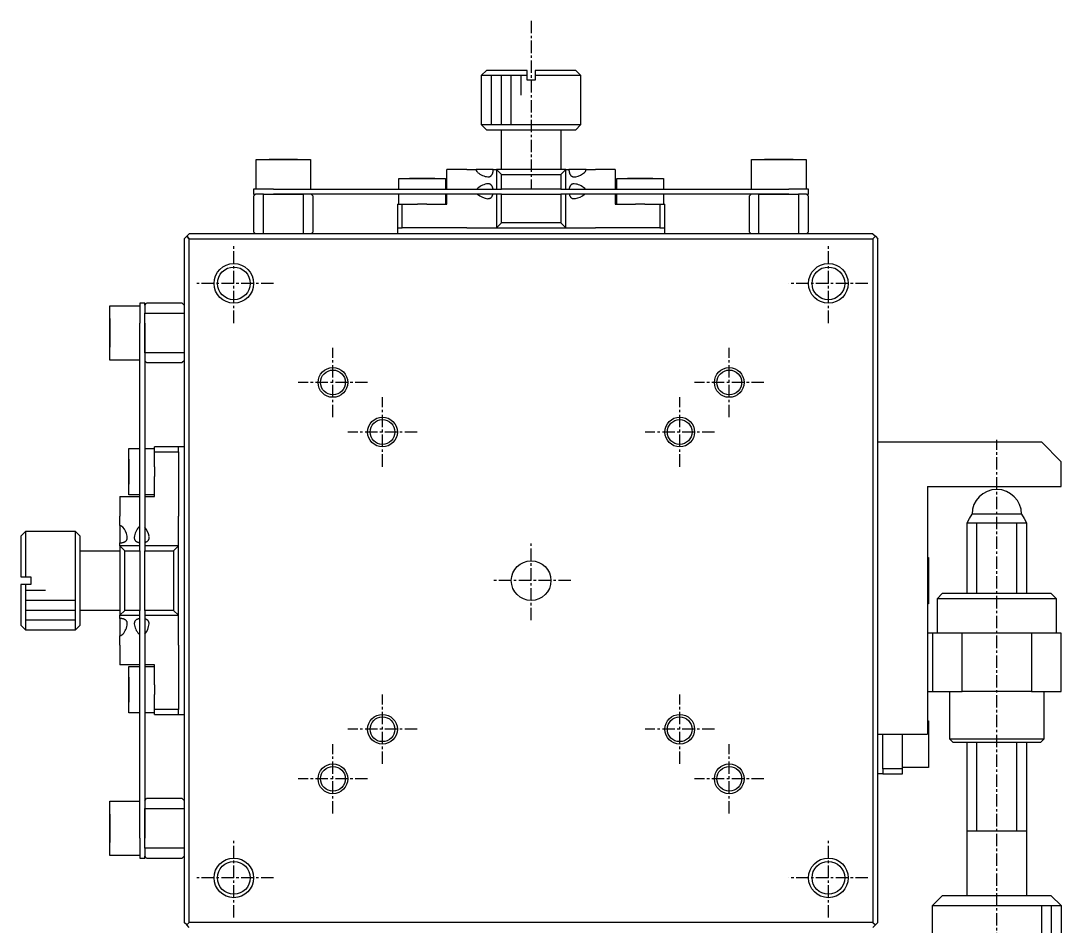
# Model space of a CAD drawing. Extents: x -21 to 335, y 10 to 258.
# Drawn here: x 172.5 to 277.5, y 114.1 to 205.5 of the extents above; entities that cross this region are included whole.
import ezdxf

# ---------------------------------------------------------------- set-up
doc = ezdxf.new("R2010")
doc.units = 0
doc.linetypes.add('CENTER', pattern=[2, 1.25, -0.25, 0.25, -0.25])
doc.layers.get('0').update_dxf_attribs({"linetype": 'CONTINUOUS'})
doc.layers.add('CENTER', color=1, linetype='CENTER')

msp = doc.modelspace()

# ---------------------------------------------------------------- linework, layer by layer
at = {"color": 7, "linetype": 'CONTINUOUS'}
for p, q in [((218.97, 200), (219.47, 200.5)), ((218.97, 200), (223.57, 200)), ((218.97, 195), (218.97, 200)), ((223.57, 200.5), (219.47, 200.5)), ((223.57, 200.5), (219.47, 200.5)), ((223.57, 200), (223.57, 200.5)), ((223.57, 199.5), (223.57, 200)), ((228.47, 200.5), (224.37, 200.5)), ((228.47, 200.5), (224.37, 200.5)), ((224.37, 200.5), (224.37, 200)), ((224.37, 200), (228.97, 200)), ((224.37, 200), (224.37, 199.5)), ((228.47, 200.5), (228.97, 200)), ((228.97, 200), (228.97, 195)), ((224.37, 199.5), (223.57, 199.5)), ((224.37, 199.5), (223.57, 199.5)), ((228.97, 195), (218.97, 195)), ((219.47, 194.5), (218.97, 195)), ((219.47, 194.5), (228.47, 194.5)), ((220.97, 190.5), (220.97, 194.5)), ((226.97, 194.5), (226.97, 190.5)), ((228.97, 195), (228.47, 194.5)), ((196.22, 191.5), (198.97, 191.5)), ((196.22, 191.5), (201.72, 191.5)), ((196.22, 188.5), (196.22, 191.5)), ((197.53, 191.5), (198.25, 191.5)), ((198.25, 191.5), (197.53, 191.5)), ((198.25, 191.5), (199.69, 191.5)), ((199.69, 191.5), (198.25, 191.5)), ((198.97, 191.5), (201.72, 191.5)), ((199.69, 191.5), (200.41, 191.5)), ((200.41, 191.5), (199.69, 191.5)), ((201.72, 191.5), (201.72, 188.5)), ((246.22, 191.5), (248.97, 191.5)), ((246.22, 191.5), (251.72, 191.5)), ((246.22, 188.5), (246.22, 191.5)), ((247.53, 191.5), (248.25, 191.5)), ((248.25, 191.5), (247.53, 191.5)), ((248.25, 191.5), (249.69, 191.5)), ((249.69, 191.5), (248.25, 191.5)), ((248.97, 191.5), (251.72, 191.5)), ((249.69, 191.5), (250.41, 191.5)), ((250.41, 191.5), (249.69, 191.5)), ((251.72, 191.5), (251.72, 188.5)), ((215.47, 188.5), (215.47, 190.5)), ((217.47, 190.5), (215.47, 190.5)), ((217.47, 190.5), (218.41, 190.5)), ((220.15, 190.5), (218.41, 190.5)), ((218.41, 190.5), (218.43, 190.39)), ((218.43, 190.39), (218.49, 190.3)), ((218.49, 190.3), (218.57, 190.21)), ((220.06, 190.04), (220.08, 190.07)), ((220.08, 190.07), (220.09, 190.1)), ((220.09, 190.1), (220.1, 190.13)), ((220.1, 190.16), (220.11, 190.19)), ((220.1, 190.13), (220.1, 190.16)), ((220.11, 190.19), (220.12, 190.21)), ((220.12, 190.24), (220.13, 190.27)), ((220.12, 190.21), (220.12, 190.24)), ((220.13, 190.3), (220.14, 190.33)), ((220.13, 190.27), (220.13, 190.3)), ((220.14, 190.4), (220.15, 190.43)), ((220.14, 190.36), (220.14, 190.4)), ((220.14, 190.33), (220.14, 190.36)), ((220.15, 190.5), (220.47, 190.5)), ((220.15, 190.47), (220.15, 190.5)), ((220.15, 190.43), (220.15, 190.47)), ((222.72, 190.5), (220.47, 190.5)), ((220.47, 190.5), (220.97, 190)), ((220.47, 190.5), (220.47, 188.5)), ((225.22, 190.5), (222.72, 190.5)), ((227.47, 190.5), (225.22, 190.5)), ((226.97, 190), (227.47, 190.5)), ((227.47, 188.5), (227.47, 190.5)), ((227.47, 190.5), (227.79, 190.5)), ((229.53, 190.5), (227.79, 190.5)), ((227.79, 190.5), (227.79, 190.47)), ((227.79, 190.47), (227.79, 190.43)), ((227.79, 190.43), (227.79, 190.4)), ((227.79, 190.4), (227.8, 190.37)), ((227.8, 190.37), (227.8, 190.34)), ((227.8, 190.34), (227.8, 190.31)), ((227.8, 190.31), (227.81, 190.27)), ((227.81, 190.27), (227.81, 190.24)), ((227.81, 190.24), (227.82, 190.21)), ((227.82, 190.21), (227.83, 190.18)), ((227.83, 190.18), (227.83, 190.16)), ((227.83, 190.16), (227.84, 190.13)), ((227.84, 190.13), (227.85, 190.1)), ((227.85, 190.1), (227.86, 190.07)), ((227.86, 190.07), (227.87, 190.04)), ((229.36, 190.2), (229.45, 190.3)), ((229.45, 190.3), (229.51, 190.39)), ((229.51, 190.39), (229.53, 190.5)), ((229.53, 190.5), (230.47, 190.5)), ((232.47, 190.5), (230.47, 190.5)), ((232.47, 190.5), (232.47, 188.5)), ((210.62, 189.6), (215.32, 189.6)), ((210.62, 189.6), (212.97, 189.6)), ((210.62, 188.5), (210.62, 189.6)), ((211.7, 189.6), (212.33, 189.6)), ((212.33, 189.6), (211.7, 189.6)), ((212.33, 189.6), (213.6, 189.6)), ((213.6, 189.6), (212.33, 189.6)), ((212.97, 189.6), (215.32, 189.6)), ((213.6, 189.6), (214.24, 189.6)), ((214.24, 189.6), (213.6, 189.6)), ((215.32, 189.6), (215.32, 188.5)), ((219.61, 189.05), (219.48, 189.04)), ((219.61, 189.75), (219.65, 189.75)), ((219.63, 189.05), (219.61, 189.05)), ((219.67, 189.05), (219.63, 189.05)), ((219.65, 189.75), (219.69, 189.75)), ((219.7, 189.04), (219.67, 189.05)), ((219.69, 189.75), (219.73, 189.76)), ((219.74, 189.04), (219.7, 189.04)), ((219.73, 189.76), (219.77, 189.77)), ((219.77, 189.03), (219.74, 189.04)), ((219.77, 189.77), (219.8, 189.78)), ((219.8, 189.02), (219.77, 189.03)), ((219.8, 189.78), (219.84, 189.8)), ((219.83, 189.01), (219.8, 189.02)), ((219.86, 188.99), (219.83, 189.01)), ((219.84, 189.8), (219.86, 189.81)), ((219.86, 189.81), (219.89, 189.82)), ((219.89, 189.82), (219.91, 189.84)), ((219.91, 189.84), (219.93, 189.86)), ((219.93, 189.86), (219.95, 189.88)), ((219.95, 189.88), (219.97, 189.9)), ((219.97, 189.9), (219.99, 189.92)), ((219.99, 189.92), (220.01, 189.94)), ((220.01, 189.94), (220.02, 189.97)), ((220.02, 189.97), (220.04, 189.99)), ((220.04, 189.99), (220.05, 190.02)), ((220.05, 190.02), (220.06, 190.04)), ((220.97, 190), (226.97, 190)), ((220.97, 188.5), (220.97, 190)), ((226.97, 190), (226.97, 188.5)), ((227.87, 190.04), (227.89, 190.02)), ((227.89, 190.02), (227.9, 189.99)), ((227.9, 189.99), (227.92, 189.96)), ((227.92, 189.96), (227.93, 189.94)), ((227.93, 189.94), (227.95, 189.92)), ((227.95, 189.92), (227.97, 189.89)), ((227.97, 189.89), (227.99, 189.87)), ((227.99, 189.87), (228.01, 189.85)), ((228.01, 189.85), (228.03, 189.84)), ((228.03, 189.84), (228.06, 189.82)), ((228.06, 189.82), (228.08, 189.81)), ((228.08, 189.81), (228.11, 189.79)), ((228.11, 189.01), (228.09, 189)), ((228.11, 189.79), (228.14, 189.78)), ((228.14, 189.02), (228.11, 189.01)), ((228.14, 189.78), (228.18, 189.77)), ((228.17, 189.03), (228.14, 189.02)), ((228.2, 189.04), (228.17, 189.03)), ((228.18, 189.77), (228.21, 189.76)), ((228.25, 189.04), (228.2, 189.04)), ((228.21, 189.76), (228.25, 189.75)), ((228.25, 189.75), (228.28, 189.75)), ((228.29, 189.05), (228.25, 189.04)), ((228.28, 189.75), (228.32, 189.75)), ((228.33, 189.05), (228.29, 189.05)), ((228.32, 189.75), (228.33, 189.75)), ((228.33, 189.75), (228.47, 189.76)), ((232.62, 189.6), (237.32, 189.6)), ((232.62, 189.6), (234.97, 189.6)), ((232.62, 188.5), (232.62, 189.6)), ((233.7, 189.6), (234.33, 189.6)), ((234.33, 189.6), (233.7, 189.6)), ((234.33, 189.6), (235.6, 189.6)), ((235.6, 189.6), (234.33, 189.6)), ((234.97, 189.6), (237.32, 189.6)), ((235.6, 189.6), (236.24, 189.6)), ((236.24, 189.6), (235.6, 189.6)), ((237.32, 189.6), (237.32, 188.5)), ((195.97, 188.5), (195.97, 188)), ((197.97, 188.5), (195.97, 188.5)), ((195.97, 187.8), (196.17, 188)), ((195.97, 188), (196.17, 188)), ((196.97, 188), (196.17, 188)), ((196.97, 184), (196.97, 188)), ((196.97, 188), (197.97, 188)), ((196.97, 188), (197.97, 188)), ((197.97, 188.5), (220.92, 188.5)), ((197.97, 188), (200.97, 188)), ((200.97, 188), (197.97, 188)), ((200.97, 188), (200.97, 184)), ((220.92, 188), (200.97, 188)), ((201.77, 188), (201.97, 187.8)), ((210.62, 187), (210.62, 188)), ((215.32, 188), (215.32, 187)), ((215.47, 187), (215.47, 188)), ((219.89, 188.98), (219.86, 188.99)), ((219.91, 188.96), (219.89, 188.98)), ((219.93, 188.94), (219.91, 188.96)), ((219.95, 188.92), (219.93, 188.94)), ((219.97, 188.9), (219.95, 188.92)), ((219.99, 188.88), (219.97, 188.9)), ((220.01, 188.86), (219.99, 188.88)), ((220.02, 188.84), (220.01, 188.86)), ((220.04, 188.81), (220.02, 188.84)), ((220.05, 188.79), (220.04, 188.81)), ((220.06, 188.76), (220.05, 188.79)), ((220.07, 188.74), (220.06, 188.76)), ((220.08, 188.71), (220.07, 188.74)), ((220.09, 188.68), (220.08, 188.71)), ((220.1, 188.66), (220.09, 188.68)), ((220.11, 188.63), (220.1, 188.66)), ((220.1, 187.94), (220.11, 187.97)), ((220.12, 188.6), (220.11, 188.63)), ((220.11, 187.97), (220.12, 188)), ((220.12, 188.56), (220.12, 188.6)), ((220.13, 188.53), (220.12, 188.56)), ((220.13, 188.5), (220.13, 188.53)), ((220.47, 188), (220.47, 184.6)), ((220.92, 188.5), (220.97, 188.5)), ((220.97, 188), (220.92, 188)), ((226.97, 188.5), (220.97, 188.5)), ((220.97, 188), (226.97, 188)), ((220.97, 185.1), (220.97, 188)), ((226.97, 188.5), (227.02, 188.5)), ((226.97, 188), (226.97, 185.1)), ((227.02, 188), (226.97, 188)), ((227.02, 188.5), (249.97, 188.5)), ((246.97, 188), (227.02, 188)), ((227.47, 184.6), (227.47, 188)), ((227.81, 188.52), (227.8, 188.5)), ((227.82, 188.57), (227.81, 188.55)), ((227.81, 188.55), (227.81, 188.52)), ((227.83, 188.63), (227.82, 188.6)), ((227.82, 188.6), (227.82, 188.57)), ((227.82, 188), (227.83, 187.97)), ((227.84, 188.66), (227.83, 188.63)), ((227.83, 187.97), (227.84, 187.94)), ((227.85, 188.69), (227.84, 188.66)), ((227.86, 188.72), (227.85, 188.69)), ((227.87, 188.74), (227.86, 188.72)), ((227.88, 188.77), (227.87, 188.74)), ((227.89, 188.79), (227.88, 188.77)), ((227.91, 188.82), (227.89, 188.79)), ((227.92, 188.84), (227.91, 188.82)), ((227.94, 188.87), (227.92, 188.84)), ((227.95, 188.89), (227.94, 188.87)), ((227.97, 188.91), (227.95, 188.89)), ((227.99, 188.93), (227.97, 188.91)), ((228.01, 188.95), (227.99, 188.93)), ((228.03, 188.97), (228.01, 188.95)), ((228.06, 188.98), (228.03, 188.97)), ((228.09, 189), (228.06, 188.98)), ((229.45, 188.5), (229.38, 188.58)), ((232.47, 188), (232.47, 187)), ((232.62, 187), (232.62, 188)), ((237.32, 188), (237.32, 187)), ((245.97, 187.8), (246.17, 188)), ((246.97, 184), (246.97, 188)), ((246.97, 188), (249.97, 188)), ((249.97, 188), (246.97, 188)), ((251.97, 188.5), (249.97, 188.5)), ((249.97, 188), (250.97, 188)), ((249.97, 188), (250.97, 188)), ((251.77, 188), (250.97, 188)), ((250.97, 188), (250.97, 184)), ((251.77, 188), (251.97, 187.8)), ((251.77, 188), (251.97, 188)), ((251.97, 188), (251.97, 188.5)), ((195.97, 187.8), (195.97, 184.2)), ((201.97, 184.2), (201.97, 187.8)), ((210.47, 187), (210.97, 187)), ((210.47, 187), (210.47, 184.6)), ((210.97, 184.6), (210.97, 187)), ((210.97, 187), (212.49, 187)), ((213.45, 187), (212.49, 187)), ((213.45, 187), (215.47, 187)), ((219.61, 187.55), (219.61, 187.55)), ((219.61, 187.55), (219.65, 187.55)), ((219.65, 187.55), (219.68, 187.55)), ((219.68, 187.55), (219.72, 187.56)), ((219.72, 187.56), (219.75, 187.57)), ((219.75, 187.57), (219.78, 187.58)), ((219.78, 187.58), (219.82, 187.59)), ((219.82, 187.59), (219.85, 187.6)), ((219.85, 187.6), (219.87, 187.61)), ((219.87, 187.61), (219.89, 187.63)), ((219.89, 187.63), (219.92, 187.64)), ((219.92, 187.64), (219.94, 187.66)), ((219.94, 187.66), (219.96, 187.68)), ((219.96, 187.68), (219.98, 187.7)), ((219.98, 187.7), (220, 187.73)), ((220, 187.73), (220.01, 187.75)), ((220.01, 187.75), (220.03, 187.77)), ((220.03, 187.77), (220.04, 187.8)), ((220.04, 187.8), (220.05, 187.82)), ((220.05, 187.82), (220.07, 187.85)), ((220.07, 187.85), (220.08, 187.88)), ((220.08, 187.88), (220.09, 187.91)), ((220.09, 187.91), (220.1, 187.94)), ((227.84, 187.94), (227.85, 187.91)), ((227.85, 187.91), (227.86, 187.88)), ((227.86, 187.88), (227.87, 187.85)), ((227.87, 187.85), (227.88, 187.83)), ((227.88, 187.83), (227.9, 187.8)), ((227.9, 187.8), (227.91, 187.77)), ((227.91, 187.77), (227.93, 187.75)), ((227.93, 187.75), (227.95, 187.72)), ((227.95, 187.72), (227.96, 187.7)), ((227.96, 187.7), (227.98, 187.68)), ((227.98, 187.68), (228.01, 187.66)), ((228.01, 187.66), (228.03, 187.64)), ((228.03, 187.64), (228.05, 187.62)), ((228.05, 187.62), (228.08, 187.61)), ((228.08, 187.61), (228.11, 187.59)), ((228.11, 187.59), (228.13, 187.58)), ((228.13, 187.58), (228.16, 187.57)), ((228.16, 187.57), (228.2, 187.56)), ((228.2, 187.56), (228.24, 187.56)), ((228.24, 187.56), (228.28, 187.55)), ((228.28, 187.55), (228.32, 187.55)), ((228.32, 187.55), (228.33, 187.55)), ((228.33, 187.55), (228.44, 187.56)), ((232.47, 187), (234.49, 187)), ((235.45, 187), (234.49, 187)), ((235.45, 187), (236.97, 187)), ((236.97, 187), (236.97, 184.6)), ((236.97, 187), (237.47, 187)), ((237.47, 184.6), (237.47, 187)), ((245.97, 187.8), (245.97, 184.2)), ((251.97, 184.2), (251.97, 187.8)), ((220.97, 185.1), (220.47, 184.6)), ((226.97, 185.1), (220.97, 185.1)), ((227.47, 184.6), (226.97, 185.1)), ((189.22, 183.75), (189.47, 184)), ((189.22, 183.75), (189.47, 184)), ((258.47, 184), (189.47, 184)), ((196.17, 184), (195.97, 184.2)), ((201.97, 184.2), (201.77, 184)), ((210.47, 184.6), (210.97, 184.6)), ((210.47, 184.6), (210.47, 184)), ((217.47, 184.6), (210.97, 184.6)), ((217.47, 184.6), (220.47, 184.6)), ((220.47, 184.6), (227.47, 184.6)), ((227.47, 184.6), (230.47, 184.6)), ((236.97, 184.6), (230.47, 184.6)), ((236.97, 184.6), (237.47, 184.6)), ((237.47, 184), (237.47, 184.6)), ((246.17, 184), (245.97, 184.2)), ((251.97, 184.2), (251.77, 184)), ((258.47, 184), (258.72, 183.75)), ((188.97, 183.5), (189.22, 183.75)), ((188.97, 183.5), (189.22, 183.75)), ((188.97, 183.5), (188.97, 114.5)), ((189.22, 183.75), (189.47, 183.5)), ((189.47, 183.5), (189.22, 183.75)), ((189.47, 114.5), (189.47, 183.5)), ((189.47, 183.5), (258.47, 183.5)), ((258.47, 183.5), (258.72, 183.75)), ((258.47, 183.5), (258.47, 114.5)), ((258.72, 183.75), (258.97, 183.5)), ((258.97, 114.5), (258.97, 183.5)), ((181.47, 174), (181.47, 176.75)), ((181.47, 171.25), (181.47, 176.75)), ((181.47, 176.75), (184.47, 176.75)), ((184.97, 177), (184.47, 177)), ((184.47, 177), (184.47, 175)), ((184.97, 176.8), (185.17, 177)), ((184.97, 176.8), (184.97, 177)), ((184.97, 176.8), (184.97, 176)), ((188.77, 177), (185.17, 177)), ((188.77, 177), (188.97, 176.8)), ((181.47, 174.72), (181.47, 175.44)), ((181.47, 175.44), (181.47, 174.72)), ((184.97, 176), (188.97, 176)), ((184.97, 175), (184.97, 176)), ((184.97, 175), (184.97, 176)), ((181.47, 173.28), (181.47, 174.72)), ((181.47, 174.72), (181.47, 173.28)), ((184.47, 152.05), (184.47, 175)), ((184.97, 172), (184.97, 175)), ((184.97, 175), (184.97, 172)), ((181.47, 171.25), (181.47, 174)), ((181.47, 172.56), (181.47, 173.28)), ((181.47, 173.28), (181.47, 172.56)), ((184.47, 171.25), (181.47, 171.25)), ((188.97, 172), (184.97, 172)), ((184.97, 172), (184.97, 152.05)), ((185.17, 171), (184.97, 171.2)), ((188.97, 171.2), (188.77, 171)), ((185.17, 171), (188.77, 171)), ((258.97, 163), (275.47, 163)), ((275.47, 163), (277.47, 161)), ((183.37, 160), (183.37, 162.35)), ((183.37, 157.65), (183.37, 162.35)), ((183.37, 162.35), (184.47, 162.35)), ((184.97, 162.35), (185.97, 162.35)), ((188.37, 162.5), (185.97, 162.5)), ((185.97, 162), (185.97, 162.5)), ((185.97, 162), (188.37, 162)), ((185.97, 160.48), (185.97, 162)), ((188.37, 162), (188.37, 162.5)), ((188.97, 162.5), (188.37, 162.5)), ((188.37, 162), (188.37, 155.5)), ((183.37, 160.64), (183.37, 161.27)), ((183.37, 161.27), (183.37, 160.64)), ((277.47, 158.5), (277.47, 161)), ((183.37, 159.36), (183.37, 160.64)), ((183.37, 160.64), (183.37, 159.36)), ((183.37, 157.65), (183.37, 160)), ((185.97, 160.48), (185.97, 159.52)), ((183.37, 158.73), (183.37, 159.36)), ((183.37, 159.36), (183.37, 158.73)), ((185.97, 157.5), (185.97, 159.52)), ((184.47, 157.65), (183.37, 157.65)), ((185.97, 157.65), (184.97, 157.65)), ((263.97, 158.5), (277.47, 158.5)), ((263.97, 158.5), (263.97, 133.5)), ((182.47, 157.5), (184.47, 157.5)), ((182.47, 157.5), (182.47, 155.5)), ((184.97, 157.5), (185.97, 157.5)), ((182.47, 154.56), (182.47, 155.5)), ((188.37, 152.5), (188.37, 155.5)), ((268.22, 155.27), (268.47, 155.7)), ((273.47, 155.7), (268.47, 155.7)), ((273.47, 155.7), (273.72, 155.27)), ((182.58, 154.54), (182.47, 154.56)), ((182.47, 154.56), (182.47, 152.82)), ((182.67, 154.48), (182.58, 154.54)), ((182.77, 154.39), (182.67, 154.48)), ((184.47, 154.48), (184.39, 154.41)), ((267.97, 154.83), (268.22, 155.27)), ((267.97, 154.83), (273.97, 154.83)), ((267.97, 147.7), (267.97, 154.83)), ((273.72, 155.27), (273.97, 154.83)), ((273.97, 154.83), (273.97, 147.7)), ((172.47, 153.5), (172.97, 154)), ((172.47, 153.5), (172.47, 149.4)), ((172.47, 153.5), (172.47, 149.4)), ((172.97, 149.4), (172.97, 154)), ((172.97, 154), (177.97, 154)), ((177.97, 154), (177.97, 144)), ((177.97, 154), (178.47, 153.5)), ((178.47, 144.5), (178.47, 153.5)), ((183.22, 153.36), (183.21, 153.5)), ((183.21, 153.28), (183.22, 153.31)), ((183.22, 153.35), (183.22, 153.36)), ((183.22, 153.31), (183.22, 153.35)), ((183.92, 153.36), (183.92, 153.32)), ((183.92, 153.32), (183.92, 153.28)), ((185.42, 153.36), (185.41, 153.47)), ((185.41, 153.27), (185.42, 153.31)), ((185.42, 153.35), (185.42, 153.36)), ((185.42, 153.31), (185.42, 153.35)), ((182.47, 152.82), (182.5, 152.82)), ((182.47, 152.5), (182.47, 152.82)), ((184.47, 152.5), (182.47, 152.5)), ((182.97, 152), (182.47, 152.5)), ((182.47, 152.5), (182.47, 150.25)), ((182.5, 152.82), (182.53, 152.82)), ((182.53, 152.82), (182.57, 152.82)), ((182.57, 152.82), (182.6, 152.83)), ((182.6, 152.83), (182.63, 152.83)), ((182.63, 152.83), (182.66, 152.83)), ((182.66, 152.83), (182.69, 152.84)), ((182.69, 152.84), (182.73, 152.84)), ((182.73, 152.84), (182.76, 152.85)), ((182.76, 152.85), (182.78, 152.86)), ((182.78, 152.86), (182.81, 152.86)), ((182.81, 152.86), (182.84, 152.87)), ((182.84, 152.87), (182.87, 152.88)), ((182.87, 152.88), (182.89, 152.89)), ((182.89, 152.89), (182.92, 152.9)), ((182.92, 152.9), (182.95, 152.92)), ((182.95, 152.92), (182.98, 152.93)), ((182.98, 152.93), (183.01, 152.95)), ((183.01, 152.95), (183.03, 152.96)), ((183.03, 152.96), (183.05, 152.98)), ((183.05, 152.98), (183.08, 153)), ((183.08, 153), (183.1, 153.02)), ((183.1, 153.02), (183.12, 153.04)), ((183.12, 153.04), (183.13, 153.07)), ((183.13, 153.07), (183.15, 153.09)), ((183.15, 153.09), (183.16, 153.11)), ((183.16, 153.11), (183.18, 153.14)), ((183.18, 153.14), (183.19, 153.18)), ((183.19, 153.18), (183.2, 153.21)), ((183.2, 153.21), (183.21, 153.24)), ((183.21, 153.24), (183.21, 153.28)), ((183.92, 153.28), (183.93, 153.23)), ((183.93, 153.23), (183.94, 153.2)), ((183.94, 153.2), (183.95, 153.17)), ((183.95, 153.17), (183.96, 153.14)), ((183.96, 153.14), (183.97, 153.12)), ((183.97, 153.12), (183.99, 153.09)), ((183.99, 153.09), (184, 153.07)), ((184, 153.07), (184.02, 153.04)), ((184.02, 153.04), (184.04, 153.02)), ((184.04, 153.02), (184.06, 153)), ((184.06, 153), (184.08, 152.99)), ((184.08, 152.99), (184.1, 152.97)), ((184.1, 152.97), (184.12, 152.95)), ((184.12, 152.95), (184.15, 152.94)), ((184.15, 152.94), (184.18, 152.92)), ((184.18, 152.92), (184.2, 152.91)), ((184.2, 152.91), (184.22, 152.9)), ((184.22, 152.9), (184.25, 152.89)), ((184.25, 152.89), (184.28, 152.88)), ((184.28, 152.88), (184.31, 152.87)), ((184.31, 152.87), (184.34, 152.86)), ((184.34, 152.86), (184.37, 152.85)), ((184.37, 152.85), (184.4, 152.85)), ((184.4, 152.85), (184.42, 152.84)), ((184.42, 152.84), (184.44, 152.84)), ((184.44, 152.84), (184.47, 152.83)), ((184.97, 152.85), (185, 152.86)), ((188.37, 152.5), (184.97, 152.5)), ((185, 152.86), (185.03, 152.87)), ((185.03, 152.87), (185.06, 152.88)), ((185.06, 152.88), (185.09, 152.89)), ((185.09, 152.89), (185.12, 152.9)), ((185.12, 152.9), (185.14, 152.91)), ((185.14, 152.91), (185.17, 152.93)), ((185.17, 152.93), (185.2, 152.94)), ((185.2, 152.94), (185.22, 152.96)), ((185.22, 152.96), (185.25, 152.98)), ((185.25, 152.98), (185.27, 153)), ((185.27, 153), (185.29, 153.02)), ((185.29, 153.02), (185.31, 153.04)), ((185.31, 153.04), (185.33, 153.06)), ((185.33, 153.06), (185.35, 153.08)), ((185.35, 153.08), (185.36, 153.11)), ((185.36, 153.11), (185.38, 153.14)), ((185.38, 153.14), (185.39, 153.16)), ((185.39, 153.16), (185.4, 153.19)), ((185.4, 153.19), (185.41, 153.23)), ((185.41, 153.23), (185.41, 153.27)), ((188.37, 152.5), (187.87, 152)), ((188.37, 145.5), (188.37, 152.5)), ((178.47, 152), (182.47, 152)), ((182.97, 152), (184.47, 152)), ((182.97, 146), (182.97, 152)), ((184.47, 152), (184.47, 152.05)), ((184.47, 152), (184.47, 146)), ((184.97, 152.05), (184.97, 152)), ((184.97, 146), (184.97, 152)), ((184.97, 152), (187.87, 152)), ((187.87, 152), (187.87, 146)), ((263.97, 151.35), (264.07, 151.35)), ((264.07, 151.35), (264.07, 149)), ((182.47, 150.25), (182.47, 147.75)), ((172.47, 149.4), (172.97, 149.4)), ((172.97, 149.4), (173.47, 149.4)), ((173.47, 149.4), (173.47, 148.6)), ((173.47, 149.4), (173.47, 148.6)), ((172.47, 148.6), (172.47, 144.5)), ((172.47, 148.6), (172.47, 144.5)), ((172.97, 148.6), (172.47, 148.6)), ((172.97, 144), (172.97, 148.6)), ((173.47, 148.6), (172.97, 148.6)), ((264.07, 149), (264.07, 146.65)), ((182.47, 147.75), (182.47, 145.5)), ((264.97, 147.2), (265.47, 147.7)), ((264.97, 147.2), (276.97, 147.2)), ((264.97, 143.7), (264.97, 147.2)), ((276.47, 147.7), (265.47, 147.7)), ((276.47, 147.7), (276.97, 147.2)), ((276.97, 147.2), (276.97, 143.7)), ((182.47, 146), (178.47, 146)), ((182.47, 145.5), (182.97, 146)), ((184.47, 146), (182.97, 146)), ((184.47, 145.95), (184.47, 146)), ((187.87, 146), (184.97, 146)), ((184.97, 146), (184.97, 145.95)), ((187.87, 146), (188.37, 145.5)), ((264.07, 146.65), (263.97, 146.65)), ((182.47, 145.5), (184.47, 145.5)), ((182.47, 145.18), (182.47, 145.5)), ((182.5, 145.18), (182.47, 145.18)), ((182.47, 145.18), (182.47, 143.44)), ((182.54, 145.18), (182.5, 145.18)), ((182.57, 145.18), (182.54, 145.18)), ((182.61, 145.17), (182.57, 145.18)), ((182.64, 145.17), (182.61, 145.17)), ((182.67, 145.17), (182.64, 145.17)), ((182.7, 145.16), (182.67, 145.17)), ((182.73, 145.16), (182.7, 145.16)), ((182.76, 145.15), (182.73, 145.16)), ((182.78, 145.14), (182.76, 145.15)), ((182.81, 145.14), (182.78, 145.14)), ((182.84, 145.13), (182.81, 145.14)), ((182.87, 145.12), (182.84, 145.13)), ((182.9, 145.11), (182.87, 145.12)), ((182.93, 145.09), (182.9, 145.11)), ((182.95, 145.08), (182.93, 145.09)), ((182.98, 145.07), (182.95, 145.08)), ((183, 145.05), (182.98, 145.07)), ((183.03, 145.04), (183, 145.05)), ((183.05, 145.02), (183.03, 145.04)), ((183.07, 145), (183.05, 145.02)), ((183.09, 144.98), (183.07, 145)), ((183.11, 144.96), (183.09, 144.98)), ((183.13, 144.94), (183.11, 144.96)), ((183.15, 144.92), (183.13, 144.94)), ((183.16, 144.89), (183.15, 144.92)), ((183.99, 144.92), (183.98, 144.89)), ((184.01, 144.94), (183.99, 144.92)), ((184.03, 144.96), (184.01, 144.94)), ((184.05, 144.98), (184.03, 144.96)), ((184.07, 145), (184.05, 144.98)), ((184.09, 145.02), (184.07, 145)), ((184.11, 145.04), (184.09, 145.02)), ((184.13, 145.05), (184.11, 145.04)), ((184.16, 145.07), (184.13, 145.05)), ((184.18, 145.08), (184.16, 145.07)), ((184.2, 145.09), (184.18, 145.08)), ((184.23, 145.1), (184.2, 145.09)), ((184.26, 145.11), (184.23, 145.1)), ((184.28, 145.12), (184.26, 145.11)), ((184.31, 145.13), (184.28, 145.12)), ((184.34, 145.14), (184.31, 145.13)), ((184.37, 145.15), (184.34, 145.14)), ((184.4, 145.15), (184.37, 145.15)), ((184.44, 145.16), (184.4, 145.15)), ((184.47, 145.17), (184.44, 145.16)), ((184.47, 123), (184.47, 145.95)), ((184.97, 145.95), (184.97, 126)), ((184.97, 145.5), (188.37, 145.5)), ((185, 145.14), (184.97, 145.15)), ((185.03, 145.13), (185, 145.14)), ((185.06, 145.12), (185.03, 145.13)), ((185.09, 145.11), (185.06, 145.12)), ((185.12, 145.1), (185.09, 145.11)), ((185.15, 145.08), (185.12, 145.1)), ((185.17, 145.07), (185.15, 145.08)), ((185.2, 145.06), (185.17, 145.07)), ((185.22, 145.04), (185.2, 145.06)), ((185.24, 145.03), (185.22, 145.04)), ((185.27, 145.01), (185.24, 145.03)), ((185.29, 144.99), (185.27, 145.01)), ((185.31, 144.97), (185.29, 144.99)), ((185.32, 144.95), (185.31, 144.97)), ((185.34, 144.92), (185.32, 144.95)), ((185.36, 144.9), (185.34, 144.92)), ((185.37, 144.88), (185.36, 144.9)), ((188.37, 142.5), (188.37, 145.5)), ((172.97, 144), (172.47, 144.5)), ((177.97, 144), (172.97, 144)), ((178.47, 144.5), (177.97, 144)), ((183.17, 144.87), (183.16, 144.89)), ((183.19, 144.83), (183.17, 144.87)), ((183.2, 144.8), (183.19, 144.83)), ((183.21, 144.76), (183.2, 144.8)), ((183.21, 144.72), (183.21, 144.76)), ((183.22, 144.68), (183.21, 144.72)), ((183.22, 144.64), (183.22, 144.68)), ((183.93, 144.73), (183.92, 144.7)), ((183.92, 144.7), (183.92, 144.66)), ((183.92, 144.66), (183.92, 144.64)), ((183.92, 144.64), (183.93, 144.51)), ((183.94, 144.8), (183.93, 144.77)), ((183.93, 144.77), (183.93, 144.73)), ((183.95, 144.83), (183.94, 144.8)), ((183.96, 144.86), (183.95, 144.83)), ((183.98, 144.89), (183.96, 144.86)), ((185.38, 144.85), (185.37, 144.88)), ((185.39, 144.82), (185.38, 144.85)), ((185.4, 144.78), (185.39, 144.82)), ((185.41, 144.75), (185.4, 144.78)), ((185.42, 144.72), (185.41, 144.75)), ((185.42, 144.68), (185.42, 144.72)), ((185.42, 144.64), (185.42, 144.68)), ((185.42, 144.64), (185.42, 144.64)), ((182.47, 143.44), (182.58, 143.46)), ((182.47, 142.5), (182.47, 143.44)), ((182.58, 143.46), (182.67, 143.52)), ((182.67, 143.52), (182.76, 143.6)), ((264.47, 143.7), (263.97, 143.7)), ((264.47, 143.7), (264.47, 137.8)), ((267.47, 143.7), (264.47, 143.7)), ((267.47, 137.8), (267.47, 143.7)), ((274.47, 143.7), (267.47, 143.7)), ((274.47, 143.7), (274.47, 137.8)), ((277.47, 143.7), (274.47, 143.7)), ((277.47, 137.8), (277.47, 143.7)), ((182.47, 142.5), (182.47, 140.5)), ((188.37, 142.5), (188.37, 136)), ((184.47, 140.5), (182.47, 140.5)), ((183.37, 138), (183.37, 140.35)), ((183.37, 135.65), (183.37, 140.35)), ((183.37, 140.35), (184.47, 140.35)), ((185.97, 140.5), (184.97, 140.5)), ((184.97, 140.35), (185.97, 140.35)), ((185.97, 138.48), (185.97, 140.5)), ((183.37, 138.64), (183.37, 139.27)), ((183.37, 139.27), (183.37, 138.64)), ((183.37, 137.36), (183.37, 138.64)), ((183.37, 138.64), (183.37, 137.36)), ((183.37, 135.65), (183.37, 138)), ((185.97, 138.48), (185.97, 137.52)), ((263.97, 137.8), (264.47, 137.8)), ((264.47, 137.8), (267.47, 137.8)), ((266.22, 133), (266.22, 137.8)), ((274.47, 137.8), (267.47, 137.8)), ((274.47, 137.8), (277.47, 137.8)), ((275.72, 137.8), (275.72, 133)), ((183.37, 136.73), (183.37, 137.36)), ((183.37, 137.36), (183.37, 136.73)), ((185.97, 136), (185.97, 137.52)), ((184.47, 135.65), (183.37, 135.65)), ((185.97, 135.65), (184.97, 135.65)), ((188.37, 136), (185.97, 136)), ((185.97, 135.5), (185.97, 136)), ((185.97, 135.5), (188.37, 135.5)), ((188.37, 135.5), (188.37, 136)), ((188.37, 135.5), (188.97, 135.5)), ((263.97, 134.85), (264.07, 134.85)), ((264.07, 134.85), (264.07, 132.5)), ((258.97, 133.5), (263.97, 133.5)), ((259.47, 130), (259.47, 133.5)), ((261.47, 130), (261.47, 133.5)), ((264.07, 132.5), (264.07, 130.15)), ((275.72, 133), (266.22, 133)), ((266.52, 132.7), (266.22, 133)), ((266.52, 132.7), (275.42, 132.7)), ((267.97, 123.7), (267.97, 132.7)), ((273.97, 132.7), (273.97, 123.7)), ((275.72, 133), (275.42, 132.7)), ((259.47, 129.5), (258.97, 129.5)), ((261.47, 130), (259.47, 130)), ((259.47, 130), (259.47, 129.5)), ((259.47, 129.5), (261.47, 129.5)), ((264.07, 130.15), (261.47, 130.15)), ((261.47, 129.5), (261.47, 130)), ((181.47, 124), (181.47, 126.75)), ((181.47, 121.25), (181.47, 126.75)), ((181.47, 126.75), (184.47, 126.75)), ((184.97, 126.8), (185.17, 127)), ((188.77, 127), (185.17, 127)), ((188.77, 127), (188.97, 126.8)), ((181.47, 124.72), (181.47, 125.44)), ((181.47, 125.44), (181.47, 124.72)), ((184.97, 126), (188.97, 126)), ((184.97, 123), (184.97, 126)), ((184.97, 126), (184.97, 123)), ((181.47, 123.28), (181.47, 124.72)), ((181.47, 124.72), (181.47, 123.28)), ((181.47, 121.25), (181.47, 124)), ((181.47, 122.56), (181.47, 123.28)), ((181.47, 123.28), (181.47, 122.56)), ((184.47, 123), (184.47, 121)), ((184.97, 122), (184.97, 123)), ((184.97, 122), (184.97, 123)), ((273.97, 123.7), (267.97, 123.7)), ((267.97, 117.2), (267.97, 123.7)), ((267.97, 123.7), (267.97, 123.7)), ((267.97, 123.69), (267.97, 123.7)), ((273.97, 123.7), (273.97, 123.7)), ((273.97, 123.7), (273.97, 117.2)), ((273.97, 123.7), (273.97, 123.69)), ((188.97, 122), (184.97, 122)), ((184.97, 122), (184.97, 121.2)), ((184.47, 121.25), (181.47, 121.25)), ((184.47, 121), (184.97, 121)), ((185.17, 121), (184.97, 121.2)), ((184.97, 121), (184.97, 121.2)), ((185.17, 121), (188.77, 121)), ((188.97, 121.2), (188.77, 121)), ((264.47, 116.2), (265.47, 117.2)), ((276.47, 117.2), (265.47, 117.2)), ((276.47, 117.2), (277.47, 116.2)), ((264.47, 116.2), (277.47, 116.2)), ((264.47, 104.2), (264.47, 116.2)), ((277.47, 116.2), (277.47, 104.2)), ((189.22, 114.25), (188.97, 114.5)), ((189.22, 114.25), (189.47, 114.5)), ((258.47, 114.5), (189.47, 114.5)), ((258.47, 114.5), (258.72, 114.25)), ((258.97, 114.5), (258.72, 114.25)), ((189.47, 114), (189.22, 114.25)), ((258.72, 114.25), (258.47, 114))]:
    msp.add_line(p, q, dxfattribs=at)
at = {"color": 3, "linetype": 'CONTINUOUS'}
for p, q in [((219.97, 195), (219.97, 200)), ((220.97, 195), (220.97, 200)), ((221.97, 195), (221.97, 200)), ((222.97, 198), (222.97, 200)), ((268.97, 147.7), (268.97, 154.83)), ((272.97, 154.83), (272.97, 147.7)), ((174.97, 148), (172.97, 148)), ((177.97, 147), (172.97, 147)), ((177.97, 146), (172.97, 146)), ((177.97, 145), (172.97, 145)), ((268.97, 123.7), (268.97, 132.7)), ((272.97, 132.7), (272.97, 123.7)), ((275.47, 116.2), (275.47, 104.2)), ((276.47, 116.2), (276.47, 104.2))]:
    msp.add_line(p, q, dxfattribs=at)
for centre, radius in [((193.97, 179), 2), ((253.97, 179), 2), ((203.97, 169), 1.5), ((243.97, 169), 1.5), ((208.97, 164), 1.5), ((238.97, 164), 1.5), ((208.97, 134), 1.5), ((238.97, 134), 1.5), ((203.97, 129), 1.5), ((243.97, 129), 1.5), ((193.97, 119), 2), ((253.97, 119), 2)]:
    msp.add_circle(centre, radius, dxfattribs=at)
at = {"color": 7, "linetype": 'CONTINUOUS'}
for centre, radius in [((193.97, 179), 1.65), ((253.97, 179), 1.65), ((203.97, 169), 1.25), ((243.97, 169), 1.25), ((208.97, 164), 1.25), ((238.97, 164), 1.25), ((223.97, 149), 2), ((208.97, 134), 1.25), ((238.97, 134), 1.25), ((203.97, 129), 1.25), ((243.97, 129), 1.25), ((193.97, 119), 1.65), ((253.97, 119), 1.65)]:
    msp.add_circle(centre, radius, dxfattribs=at)
for centre, radius, start, end in [((219.8, 191.6), 1.86, 228.541, 264.0992), ((228.07, 191.7), 1.98, 281.793, 310.7492), ((219.84, 187.19), 1.88, 100.9506, 135.9744), ((228.14, 187.21), 1.85, 47.8139, 84.1173), ((219.79, 189.38), 1.84, 228.6131, 264.3069), ((228.07, 189.51), 1.99, 280.9297, 310.5202), ((270.97, 155.7), 2.5, 0, 180), ((181.27, 153.1), 1.98, 11.793, 40.7492), ((185.76, 153.17), 1.85, 137.8139, 174.1173), ((183.46, 153.1), 1.99, 10.9297, 40.5202), ((181.37, 144.83), 1.86, 318.541, 354.0992), ((185.78, 144.87), 1.88, 190.9506, 225.9744), ((183.59, 144.82), 1.84, 318.6131, 354.3069)]:
    msp.add_arc(centre, radius, start, end, dxfattribs=at)
at = {"layer": 'CENTER', "color": 1, "linetype": 'CENTER'}
for p, q in [((223.97, 205.5), (223.97, 188.5)), ((193.97, 175), (193.97, 183)), ((253.97, 175), (253.97, 183)), ((197.97, 179), (189.97, 179)), ((257.97, 179), (249.97, 179)), ((203.97, 165.5), (203.97, 172.5)), ((243.97, 165.5), (243.97, 172.5)), ((207.47, 169), (200.47, 169)), ((247.47, 169), (240.47, 169)), ((208.97, 160.5), (208.97, 167.5)), ((238.97, 160.5), (238.97, 167.5)), ((212.47, 164), (205.47, 164)), ((242.47, 164), (235.47, 164)), ((270.97, 98.2), (270.97, 163.2)), ((223.97, 145), (223.97, 153)), ((227.97, 149), (219.97, 149)), ((208.97, 130.5), (208.97, 137.5)), ((238.97, 130.5), (238.97, 137.5)), ((212.47, 134), (205.47, 134)), ((242.47, 134), (235.47, 134)), ((203.97, 125.5), (203.97, 132.5)), ((243.97, 125.5), (243.97, 132.5)), ((207.47, 129), (200.47, 129)), ((247.47, 129), (240.47, 129)), ((193.97, 115), (193.97, 123)), ((253.97, 115), (253.97, 123)), ((197.97, 119), (189.97, 119)), ((257.97, 119), (249.97, 119))]:
    msp.add_line(p, q, dxfattribs=at)

doc.saveas('drawing.dxf')
